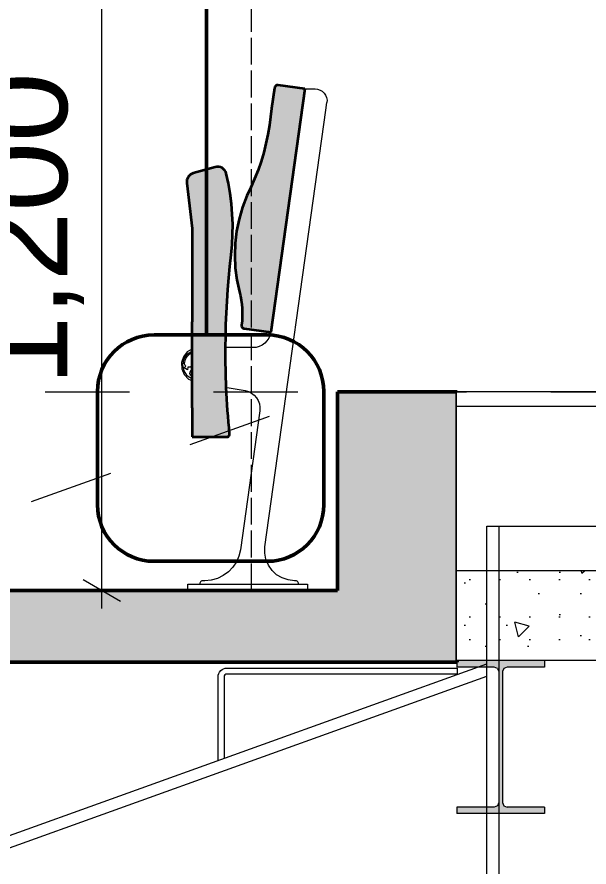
# Model space of a CAD drawing. Header units: millimetres. Extents: x -48147 to 1392261, y -496296 to 18123.
# Drawn here: x 1373181 to 1374138, y -488541 to -487118 of the extents above; entities that cross this region are included whole.
import ezdxf

# ---------------------------------------------------------------- set-up
doc = ezdxf.new("R2010")
doc.units = ezdxf.units.MM
doc.header["$MEASUREMENT"] = 0
for name, pattern in [('Dashed', [2822.222233, 1411.111116, -1411.111116]), ('Hidden Line', [55, 45, -10]), ('Wipeout_Contour', [1000, 0, -1000])]:
    doc.linetypes.add(name, pattern=pattern)
for name, color, linetype, lineweight, true_color in [('0_Pen_No__105', 7, 'Continuous', 15, 0xa6a6a6), ('A-95-MC_Marker_Detail.Marker_Pen_No__25', 7, 'Continuous', 50, 0x2a2a2a), ('New_A-20-M_Floor_Slab_Pen_No__107', 7, 'Continuous', 15, 0xa6a6a6), ('New_A-20-M_Floor_Slab_Pen_No__149', 7, 'Continuous', 0, 0x2a2a2a), ('New_A-20-M_Floor_Slab_Pen_No__27', 7, 'Continuous', 50, 0x2a2a2a), ('New_A-20-M_Floor_Slab_Pen_No__29', 7, 'Continuous', 50, 0x2a2a2a), ('New_A-20-M_Floor_Slab_Pen_No__81', 7, 'Continuous', 20, 0x6a6a6a), ('New_A-35-M_FFE_Fixed_Pen_No__104', 7, 'Continuous', 15, 0xa6a6a6), ('New_A-35-M_FFE_Fixed_Pen_No__44', 7, 'Continuous', 35, 0x444444)]:
    doc.layers.add(name, color=color, linetype=linetype, lineweight=lineweight, true_color=true_color)
for name, color, linetype, lineweight in [('2D Layer_Pen_No__1', 7, 'Continuous', 13), ('A-15-M_Beam_Pen_No__87', 8, 'Continuous', 20), ('A-35-M_FFE_Sanitary_Pen_No__1', 7, 'Continuous', 13), ('New_A-20-M_Floor_Slab_Pen_No__146', 8, 'Continuous', 0), ('New_A-20-M_Floor_Slab_Pen_No__4', 7, 'Continuous', 20), ('New_A-35-M_FFE_Fixed_Pen_No__1', 7, 'Continuous', 13), ('New_A-95-D_1_20_Pen_No__1', 7, 'Continuous', 13), ('New_S-280-M_STRUCT_FRAME.IFC Import_Pen_No__1', 7, 'Continuous', 13), ('New_S-280-M_STRUCT_FRAME.IFC Import_Pen_No__160', 5, 'Continuous', 200)]:
    doc.layers.add(name, color=color, linetype=linetype, lineweight=lineweight)
for name, color, linetype in [('A-95-MC_Marker_Detail.Marker', 7, 'Continuous'), ('New_A-20-M_Floor_Slab', 7, 'Continuous'), ('New_A-35-M_FFE_Fixed', 7, 'Continuous'), ('New_A-95-D_1_20', 7, 'Continuous'), ('New_S-280-M_STRUCT_FRAME.IFC Import', 7, 'Continuous')]:
    doc.layers.add(name, color=color, linetype=linetype)
doc.styles.add('GENERATED_STYLE_2', font='')
doc.styles.get('GENERATED_STYLE_2').set_extended_font_data('Arial')
doc.dimstyles.new('GENERATED_STYLE__2', dxfattribs={"dimtxt": 150, "dimasz": 47.5, "dimexe": 0.18, "dimexo": 50, "dimgap": 0.09, "dimtad": 1, "dimdec": 0, "dimzin": 0, "dimdsep": 46, "dimtxsty": 'GENERATED_STYLE_2', "dimblk": 'ARROWHEAD_2', "dimblk1": 'ARROWHEAD_2', "dimblk2": 'ARROWHEAD_2', "dimcen": 0.09, "dimclrd": 7, "dimclre": 7, "dimclrt": 7, "dimadec": 0, "dimazin": 0, "dimtfac": 1, "dimtdec": 4, "dimtmove": 0, "dimatfit": 3, "dimfxl": 1, "dimtolj": 1, "dimtzin": 0, "dimarcsym": 0})

# ---------------------------------------------------------------- blocks, each defined once
blk = doc.blocks.new('Section Elem_30_1', base_point=(1317838.7, -491795.5))
at = {"layer": 'New_A-20-M_Floor_Slab_Pen_No__107', "linetype": 'Continuous', "lineweight": 0, "true_color": 0x535353}
blk.add_hatch(color=251, dxfattribs=at).paths.add_polyline_path([(1373917.2, -487745.5), (1373717.2, -487745.5), (1373717.2, -488078), (1373917.2, -488078)])
at = {"layer": 'New_A-20-M_Floor_Slab_Pen_No__27', "linetype": 'Continuous'}
for p, q in [((1373717.2, -487745.5), (1373717.2, -488078)), ((1373917.2, -487745.5), (1373717.2, -487745.5))]:
    blk.add_line(p, q, dxfattribs=at)
at = {"layer": 'New_A-20-M_Floor_Slab_Pen_No__27', "linetype": 'Continuous', "flags": 128}
blk.add_lwpolyline([(1373917.2, -487745.5), (1373917.2, -487770.5), (1373917.2, -488045.5), (1373917.2, -488078)], dxfattribs=at)
blk = doc.blocks.new('Section Elem_43_1', base_point=(1317838.7, -491795.5))
at = {"color": 254, "linetype": 'Wipeout_Contour', "lineweight": 0, "ltscale": 126813426.7555188}
blk.add_wipeout([(1373486.7, -488067.8), (1373651.7, -488067.8), (1373651.7, -488066.8), (1373651.7, -488065.8), (1373651.4, -488064.9), (1373650.9, -488064), (1373650.3, -488063.2), (1373649.5, -488062.6), (1373648.7, -488062.1), (1373647.7, -488061.9), (1373646.7, -488061.8), (1373645.2, -488061.8), (1373634.6, -488060.6), (1373624.5, -488057.3), (1373615.3, -488051.8), (1373607.5, -488044.6), (1373601.4, -488035.8), (1373597.3, -488026), (1373595.4, -488015.5), (1373595.7, -488004.9), (1373699.5, -487261.5), (1373699.6, -487257.3), (1373698.8, -487253.1), (1373697.2, -487249.1), (1373694.7, -487245.6), (1373691.6, -487242.7), (1373687.9, -487240.6), (1373683.9, -487239.2), (1373679.7, -487238.8), (1373662.3, -487238.8), (1373605.4, -487645.9), (1373604.2, -487651.1), (1373602.1, -487656), (1373599.1, -487660.5), (1373595.4, -487664.4), (1373591.1, -487667.5), (1373586.2, -487669.8), (1373581, -487671.3), (1373575.7, -487671.7), (1373529.7, -487671.7), (1373529.7, -487675.4), (1373529.7, -487679), (1373529.7, -487682.6), (1373529.7, -487686.2), (1373529.8, -487689.9), (1373529.8, -487693.5), (1373529.9, -487697.1), (1373529.9, -487700.7), (1373530, -487705.4), (1373530.1, -487710.1), (1373530.2, -487714.8), (1373530.3, -487719.5), (1373530.5, -487724.1), (1373530.6, -487728.8), (1373530.8, -487733.5), (1373531, -487738.2), (1373531, -487738.4), (1373532.5, -487738.7), (1373542.5, -487740.4), (1373552.5, -487742), (1373562.5, -487743.7), (1373568.1, -487745.2), (1373573.2, -487747.8), (1373577.8, -487751.3), (1373581.6, -487755.6), (1373584.5, -487760.5), (1373586.4, -487765.9), (1373587.3, -487771.6), (1373587.1, -487777.4), (1373554.6, -488010.1), (1373552.2, -488020.5), (1373547.9, -488030.4), (1373542, -488039.3), (1373534.5, -488047), (1373525.8, -488053.3), (1373516.2, -488058), (1373505.8, -488060.8), (1373495.2, -488061.8), (1373491.7, -488061.8), (1373490.8, -488061.9), (1373489.8, -488062.1), (1373489, -488062.6), (1373488.2, -488063.2), (1373487.6, -488064), (1373487.1, -488064.9), (1373486.8, -488065.8), (1373486.7, -488066.8)], dxfattribs=at).dxf.layer = 'New_A-35-M_FFE_Fixed'
at = {"color": 254, "linetype": 'Wipeout_Contour', "lineweight": 0, "ltscale": 21862251.05486232}
blk.add_wipeout([(1373456.1, -487696.9), (1373456.6, -487707.3), (1373460.7, -487716.8), (1373467.9, -487724.3), (1373473.2, -487726.8), (1373473.2, -487724), (1373466.2, -487719.4), (1373460.5, -487710.8), (1373458.5, -487700.7), (1373460.5, -487690.7), (1373466.2, -487682.1), (1373473.2, -487677.5), (1373473.2, -487674.4), (1373465.7, -487678.9), (1373459.3, -487687)], dxfattribs=at).dxf.layer = 'New_A-35-M_FFE_Fixed'
at = {"color": 254, "linetype": 'Wipeout_Contour', "lineweight": 0, "ltscale": 42267004.08038305}
blk.add_wipeout([(1373463.5, -487702.9), (1373460.3, -487705.7), (1373465.8, -487708.7), (1373466.4, -487704.5), (1373467.8, -487704.7), (1373469.2, -487704.6), (1373470.6, -487704.2), (1373471.9, -487703.6), (1373473, -487702.7), (1373473.2, -487702.4), (1373473.2, -487679.8), (1373473, -487679.9), (1373471.5, -487680.8), (1373470, -487681.9), (1373468.4, -487683.2), (1373467, -487684.7), (1373465.6, -487686.4), (1373464.5, -487688.1), (1373463.4, -487689.9), (1373462.6, -487691.8), (1373461.9, -487693.8), (1373461.4, -487695.9), (1373461.2, -487696.8), (1373461.1, -487697.8), (1373461.2, -487698.8), (1373461.4, -487699.7), (1373461.8, -487700.6), (1373462.2, -487701.5), (1373462.8, -487702.2)], dxfattribs=at).dxf.layer = 'New_A-35-M_FFE_Fixed'
at = {"color": 254, "linetype": 'Wipeout_Contour', "lineweight": 0, "ltscale": 11659953.16063644}
blk.add_wipeout([(1373469.7, -487714.9), (1373470.6, -487717), (1373472.4, -487718.5), (1373473.2, -487718.6), (1373473.2, -487709.6), (1373473.2, -487709.6), (1373471.2, -487710.7), (1373469.9, -487712.6)], dxfattribs=at).dxf.layer = 'New_A-35-M_FFE_Fixed'
blk = doc.blocks.new('Section Elem_44_1', base_point=(1317838.7, -491795.5))
at = {"layer": 'New_A-35-M_FFE_Fixed_Pen_No__104', "linetype": 'Continuous'}
blk.add_hatch(color=256, dxfattribs=at).paths.add_polyline_path([(1373612.5, -487234.9), (1373612.1, -487235.8), (1373611.8, -487236.8), (1373611.8, -487237.3), (1373606.9, -487271.7), (1373606.9, -487271.7), (1373603.1, -487299.4), (1373600.6, -487314.8), (1373597.4, -487330), (1373593.6, -487345.2), (1373589.2, -487360.1), (1373584.1, -487374.9), (1373578.4, -487389.4), (1373572.2, -487403.6), (1373565.3, -487417.6), (1373558, -487436.8), (1373552.3, -487456.5), (1373548.2, -487476.6), (1373545.8, -487497), (1373545.1, -487517.5), (1373546, -487538), (1373548.7, -487558.3), (1373553, -487578.4), (1373554.5, -487585.2), (1373555.8, -487592.1), (1373556.8, -487599.1), (1373557.4, -487606.1), (1373557.7, -487613.1), (1373557.6, -487620.1), (1373557.3, -487627.2), (1373556.6, -487634.1), (1373556.5, -487635.1), (1373556.7, -487636.1), (1373557, -487637), (1373557.6, -487637.8), (1373558.2, -487638.5), (1373559, -487639.1), (1373559.9, -487639.5), (1373560.8, -487639.7), (1373605.4, -487645.9), (1373662.3, -487238.8), (1373662.2, -487238.8), (1373617.7, -487232.5), (1373616.7, -487232.5), (1373615.7, -487232.6), (1373614.7, -487232.9), (1373613.9, -487233.4), (1373613.1, -487234.1)])
at = {"layer": 'New_A-35-M_FFE_Fixed_Pen_No__1', "linetype": 'Continuous'}
for p, q in [((1373662.3, -487238.8), (1373679.7, -487238.8)), ((1373679.7, -487238.8), (1373683.9, -487239.2)), ((1373683.9, -487239.2), (1373687.9, -487240.6)), ((1373687.9, -487240.6), (1373691.6, -487242.7)), ((1373691.6, -487242.7), (1373694.7, -487245.6)), ((1373694.7, -487245.6), (1373697.2, -487249.1)), ((1373697.2, -487249.1), (1373698.8, -487253.1)), ((1373698.8, -487253.1), (1373699.6, -487257.3)), ((1373699.6, -487257.3), (1373699.5, -487261.5)), ((1373697.7, -487274.4), (1373699.5, -487261.5)), ((1373595.7, -488004.9), (1373697.7, -487274.4)), ((1373602.1, -487656), (1373599.1, -487660.5)), ((1373604.2, -487651.1), (1373602.1, -487656)), ((1373605.4, -487645.9), (1373604.2, -487651.1)), ((1373575.7, -487671.7), (1373529.7, -487671.7)), ((1373581, -487671.3), (1373575.7, -487671.7)), ((1373586.2, -487669.8), (1373581, -487671.3)), ((1373591.1, -487667.5), (1373586.2, -487669.8)), ((1373595.4, -487664.4), (1373591.1, -487667.5)), ((1373599.1, -487660.5), (1373595.4, -487664.4)), ((1373531, -487738.4), (1373532.5, -487738.7)), ((1373532.5, -487738.7), (1373542.5, -487740.4)), ((1373542.5, -487740.4), (1373552.5, -487742)), ((1373552.5, -487742), (1373562.5, -487743.7)), ((1373562.5, -487743.7), (1373568.1, -487745.2)), ((1373568.1, -487745.2), (1373573.2, -487747.8)), ((1373573.2, -487747.8), (1373577.8, -487751.3)), ((1373577.8, -487751.3), (1373581.6, -487755.6)), ((1373581.6, -487755.6), (1373584.5, -487760.5)), ((1373584.5, -487760.5), (1373586.4, -487765.9)), ((1373586.4, -487765.9), (1373587.3, -487771.6)), ((1373587.3, -487771.6), (1373587.1, -487777.4)), ((1373587.1, -487777.4), (1373554.6, -488010.1)), ((1373554.6, -488010.1), (1373552.2, -488020.5)), ((1373595.4, -488015.5), (1373595.7, -488004.9)), ((1373552.2, -488020.5), (1373547.9, -488030.4)), ((1373597.3, -488026), (1373595.4, -488015.5)), ((1373601.4, -488035.8), (1373597.3, -488026)), ((1373542, -488039.3), (1373534.5, -488047)), ((1373547.9, -488030.4), (1373542, -488039.3)), ((1373607.5, -488044.6), (1373601.4, -488035.8)), ((1373525.8, -488053.3), (1373516.2, -488058)), ((1373534.5, -488047), (1373525.8, -488053.3)), ((1373615.3, -488051.8), (1373607.5, -488044.6)), ((1373624.5, -488057.3), (1373615.3, -488051.8)), ((1373634.6, -488060.6), (1373624.5, -488057.3))]:
    blk.add_line(p, q, dxfattribs=at)
at = {"layer": 'New_A-35-M_FFE_Fixed_Pen_No__44', "linetype": 'Continuous'}
for p, q in [((1373662.3, -487238.8), (1373605.4, -487645.9)), ((1373606.9, -487271.7), (1373606.9, -487271.7)), ((1373473.8, -487628.7), (1373473.2, -487628.7)), ((1373473.7, -487772.7), (1373473.2, -487772.7)), ((1373473.7, -487772.7), (1373473.7, -487821.2))]:
    blk.add_line(p, q, dxfattribs=at)
at = {"layer": 'New_A-35-M_FFE_Fixed_Pen_No__44', "linetype": 'Continuous', "flags": 128}
blk.add_lwpolyline([(1373662.3, -487238.8), (1373662.2, -487238.8), (1373617.7, -487232.5), (1373616.7, -487232.5), (1373615.7, -487232.6), (1373614.7, -487232.9), (1373613.9, -487233.4), (1373613.1, -487234.1), (1373612.5, -487234.9), (1373612.1, -487235.8), (1373611.8, -487236.8), (1373611.8, -487237.3), (1373606.9, -487271.7), (1373603.1, -487299.4), (1373600.6, -487314.8), (1373597.4, -487330), (1373593.6, -487345.2), (1373589.2, -487360.1), (1373584.1, -487374.9), (1373578.4, -487389.4), (1373572.2, -487403.6), (1373565.3, -487417.6), (1373558, -487436.8), (1373552.3, -487456.5), (1373548.2, -487476.6), (1373545.8, -487497), (1373545.1, -487517.5), (1373546, -487538), (1373548.7, -487558.3), (1373553, -487578.4), (1373554.5, -487585.2), (1373555.8, -487592.1), (1373556.8, -487599.1), (1373557.4, -487606.1), (1373557.7, -487613.1), (1373557.6, -487620.1), (1373557.3, -487627.2), (1373556.6, -487634.1), (1373556.5, -487635.1), (1373556.7, -487636.1), (1373557, -487637), (1373557.6, -487637.8), (1373558.2, -487638.5), (1373559, -487639.1), (1373559.9, -487639.5), (1373560.8, -487639.7), (1373605.4, -487645.9)], dxfattribs=at)
at = {"color": 254, "linetype": 'Wipeout_Contour', "lineweight": 0, "ltscale": 64129340.14756416}
blk.add_wipeout([(1373458.5, -487700.7), (1373460.5, -487710.8), (1373466.2, -487719.4), (1373473.2, -487724), (1373473.2, -487718.6), (1373472.4, -487718.5), (1373470.6, -487717), (1373469.7, -487714.9), (1373469.9, -487712.6), (1373471.2, -487710.7), (1373473.2, -487709.6), (1373473.2, -487709.6), (1373473.2, -487702.4), (1373473, -487702.7), (1373471.9, -487703.6), (1373470.6, -487704.2), (1373469.2, -487704.6), (1373467.8, -487704.7), (1373466.4, -487704.5), (1373465.8, -487708.7), (1373460.3, -487705.7), (1373463.5, -487702.9), (1373462.8, -487702.2), (1373462.2, -487701.5), (1373461.8, -487700.6), (1373461.4, -487699.7), (1373461.2, -487698.8), (1373461.1, -487697.8), (1373461.2, -487696.8), (1373461.4, -487695.9), (1373461.9, -487693.8), (1373462.6, -487691.8), (1373463.4, -487689.9), (1373464.5, -487688.1), (1373465.6, -487686.4), (1373467, -487684.7), (1373468.4, -487683.2), (1373470, -487681.9), (1373471.5, -487680.8), (1373473, -487679.9), (1373473.2, -487679.8), (1373473.2, -487677.5), (1373466.2, -487682.1), (1373460.5, -487690.7)], dxfattribs=at).dxf.layer = 'New_A-35-M_FFE_Fixed'
at = {"color": 254, "linetype": 'Wipeout_Contour', "lineweight": 0, "ltscale": 5830815.566875497}
blk.add_wipeout([(1373466.7, -488067.8), (1373466.7, -488077.8), (1373666.7, -488077.8), (1373666.7, -488067.8)], dxfattribs=at).dxf.layer = 'New_A-35-M_FFE_Fixed'
at = {"layer": 'New_A-35-M_FFE_Fixed_Pen_No__104', "linetype": 'Continuous'}
blk.add_hatch(color=256, dxfattribs=at).paths.add_polyline_path([(1373535.8, -487818.8), (1373536.3, -487817.8), (1373536.5, -487816.8), (1373536.5, -487815.8), (1373535.6, -487806.1), (1373534.7, -487796.4), (1373533.9, -487786.7), (1373533.2, -487777), (1373532.6, -487767.3), (1373532, -487757.6), (1373531.5, -487747.9), (1373531, -487738.2), (1373530.8, -487733.5), (1373530.6, -487728.8), (1373530.5, -487724.1), (1373530.3, -487719.5), (1373530.2, -487714.8), (1373530.1, -487710.1), (1373530, -487705.4), (1373529.9, -487700.7), (1373529.9, -487697.1), (1373529.8, -487693.5), (1373529.8, -487689.9), (1373529.7, -487686.2), (1373529.7, -487682.6), (1373529.7, -487679), (1373529.7, -487675.4), (1373529.7, -487671.7), (1373530, -487652.3), (1373530.5, -487632.8), (1373531.2, -487613.3), (1373532.3, -487593.9), (1373533.6, -487574.5), (1373535.1, -487555.1), (1373537, -487535.7), (1373539.1, -487516.3), (1373540.7, -487499.3), (1373541.6, -487482.2), (1373541.7, -487465.1), (1373541, -487448.1), (1373539.6, -487431), (1373537.5, -487414), (1373534.6, -487397.2), (1373531, -487380.5), (1373530, -487377.6), (1373528.5, -487375), (1373526.5, -487372.8), (1373524, -487371), (1373521.3, -487369.8), (1373518.3, -487369.1), (1373515.3, -487369), (1373512.4, -487369.5), (1373475.8, -487379.9), (1373473.2, -487380.8), (1373470.9, -487382.2), (1373468.9, -487384), (1373467.2, -487386.1), (1373466, -487388.5), (1373465.2, -487391.1), (1373464.8, -487393.8), (1373465, -487396.5), (1373473.8, -487472.4), (1373473.8, -487628.7), (1373473.2, -487628.7), (1373473.2, -487760.7), (1373473.2, -487772.7), (1373473.7, -487772.7), (1373473.7, -487821.2), (1373479.7, -487821.2), (1373491.7, -487821.2), (1373531.5, -487821.2), (1373532.6, -487821.1), (1373533.6, -487820.8), (1373534.5, -487820.3), (1373535.2, -487819.6)])
at = {"layer": 'New_A-35-M_FFE_Fixed_Pen_No__1', "linetype": 'Continuous'}
for p, q in [((1373465.7, -487678.9), (1373459.3, -487687)), ((1373460.5, -487690.7), (1373466.2, -487682.1)), ((1373465.6, -487686.4), (1373467, -487684.7)), ((1373473.2, -487674.4), (1373465.7, -487678.9)), ((1373466.2, -487682.1), (1373473.2, -487677.5)), ((1373467, -487684.7), (1373468.4, -487683.2)), ((1373468.4, -487683.2), (1373470, -487681.9)), ((1373470, -487681.9), (1373471.5, -487680.8)), ((1373471.5, -487680.8), (1373473, -487679.9)), ((1373473, -487679.9), (1373473.2, -487679.8)), ((1373459.3, -487687), (1373456.1, -487696.9)), ((1373456.1, -487696.9), (1373456.6, -487707.3)), ((1373458.5, -487700.7), (1373460.5, -487690.7)), ((1373461.1, -487697.8), (1373461.2, -487696.8)), ((1373461.2, -487698.8), (1373461.1, -487697.8)), ((1373461.2, -487696.8), (1373461.4, -487695.9)), ((1373461.4, -487699.7), (1373461.2, -487698.8)), ((1373461.4, -487695.9), (1373461.9, -487693.8)), ((1373461.8, -487700.6), (1373461.4, -487699.7)), ((1373461.9, -487693.8), (1373462.6, -487691.8)), ((1373462.6, -487691.8), (1373463.4, -487689.9)), ((1373463.4, -487689.9), (1373464.5, -487688.1)), ((1373464.5, -487688.1), (1373465.6, -487686.4)), ((1373456.6, -487707.3), (1373460.7, -487716.8)), ((1373460.5, -487710.8), (1373458.5, -487700.7)), ((1373460.3, -487705.7), (1373463.5, -487702.9)), ((1373465.8, -487708.7), (1373460.3, -487705.7)), ((1373466.2, -487719.4), (1373460.5, -487710.8)), ((1373462.2, -487701.5), (1373461.8, -487700.6)), ((1373462.8, -487702.2), (1373462.2, -487701.5)), ((1373463.5, -487702.9), (1373462.8, -487702.2)), ((1373466.4, -487704.5), (1373465.8, -487708.7)), ((1373467.8, -487704.7), (1373466.4, -487704.5)), ((1373469.2, -487704.6), (1373467.8, -487704.7)), ((1373470.6, -487704.2), (1373469.2, -487704.6)), ((1373469.9, -487712.6), (1373469.7, -487714.9)), ((1373471.2, -487710.7), (1373469.9, -487712.6)), ((1373471.9, -487703.6), (1373470.6, -487704.2)), ((1373473.2, -487709.6), (1373471.2, -487710.7)), ((1373473, -487702.7), (1373471.9, -487703.6)), ((1373473.2, -487702.4), (1373473, -487702.7)), ((1373460.7, -487716.8), (1373467.9, -487724.3)), ((1373473.2, -487724), (1373466.2, -487719.4)), ((1373467.9, -487724.3), (1373473.2, -487726.8)), ((1373469.7, -487714.9), (1373470.6, -487717)), ((1373470.6, -487717), (1373472.4, -487718.5)), ((1373472.4, -487718.5), (1373473.2, -487718.6)), ((1373466.7, -488067.8), (1373666.7, -488067.8)), ((1373466.7, -488077.8), (1373466.7, -488067.8)), ((1373486.8, -488065.8), (1373486.7, -488066.8)), ((1373486.7, -488066.8), (1373486.7, -488067.8)), ((1373487.1, -488064.9), (1373486.8, -488065.8)), ((1373487.6, -488064), (1373487.1, -488064.9)), ((1373488.2, -488063.2), (1373487.6, -488064)), ((1373489, -488062.6), (1373488.2, -488063.2)), ((1373489.8, -488062.1), (1373489, -488062.6)), ((1373490.8, -488061.9), (1373489.8, -488062.1)), ((1373491.7, -488061.8), (1373490.8, -488061.9)), ((1373495.2, -488061.8), (1373491.7, -488061.8)), ((1373505.8, -488060.8), (1373495.2, -488061.8)), ((1373516.2, -488058), (1373505.8, -488060.8)), ((1373645.2, -488061.8), (1373634.6, -488060.6)), ((1373646.7, -488061.8), (1373645.2, -488061.8)), ((1373647.7, -488061.9), (1373646.7, -488061.8)), ((1373648.7, -488062.1), (1373647.7, -488061.9)), ((1373649.5, -488062.6), (1373648.7, -488062.1)), ((1373650.3, -488063.2), (1373649.5, -488062.6)), ((1373650.9, -488064), (1373650.3, -488063.2)), ((1373651.4, -488064.9), (1373650.9, -488064)), ((1373651.7, -488065.8), (1373651.4, -488064.9)), ((1373651.7, -488066.8), (1373651.7, -488065.8)), ((1373651.7, -488067.8), (1373651.7, -488066.8)), ((1373666.7, -488067.8), (1373666.7, -488077.8)), ((1373666.7, -488077.8), (1373466.7, -488077.8))]:
    blk.add_line(p, q, dxfattribs=at)
at = {"layer": 'New_A-35-M_FFE_Fixed_Pen_No__44', "linetype": 'Continuous', "flags": 128}
for points in [[(1373473.7, -487821.2), (1373479.7, -487821.2), (1373491.7, -487821.2), (1373531.5, -487821.2), (1373532.6, -487821.1), (1373533.6, -487820.8), (1373534.5, -487820.3), (1373535.2, -487819.6), (1373535.8, -487818.8), (1373536.3, -487817.8), (1373536.5, -487816.8), (1373536.5, -487815.8), (1373535.6, -487806.1), (1373534.7, -487796.4), (1373533.9, -487786.7), (1373533.2, -487777), (1373532.6, -487767.3), (1373532, -487757.6), (1373531.5, -487747.9), (1373531, -487738.2), (1373530.8, -487733.5), (1373530.6, -487728.8), (1373530.5, -487724.1), (1373530.3, -487719.5), (1373530.2, -487714.8), (1373530.1, -487710.1), (1373530, -487705.4), (1373529.9, -487700.7), (1373529.9, -487697.1), (1373529.8, -487693.5), (1373529.8, -487689.9), (1373529.7, -487686.2), (1373529.7, -487682.6), (1373529.7, -487679), (1373529.7, -487675.4), (1373529.7, -487671.7), (1373530, -487652.3), (1373530.5, -487632.8), (1373531.2, -487613.3), (1373532.3, -487593.9), (1373533.6, -487574.5), (1373535.1, -487555.1), (1373537, -487535.7), (1373539.1, -487516.3), (1373540.7, -487499.3), (1373541.6, -487482.2), (1373541.7, -487465.1), (1373541, -487448.1), (1373539.6, -487431), (1373537.5, -487414), (1373534.6, -487397.2), (1373531, -487380.5), (1373530, -487377.6), (1373528.5, -487375), (1373526.5, -487372.8), (1373524, -487371), (1373521.3, -487369.8), (1373518.3, -487369.1), (1373515.3, -487369), (1373512.4, -487369.5), (1373475.8, -487379.9), (1373473.2, -487380.8), (1373470.9, -487382.2), (1373468.9, -487384), (1373467.2, -487386.1), (1373466, -487388.5), (1373465.2, -487391.1), (1373464.8, -487393.8), (1373465, -487396.5), (1373473.8, -487472.4), (1373473.8, -487628.7)], [(1373473.2, -487628.7), (1373473.2, -487760.7), (1373473.2, -487772.7)]]:
    blk.add_lwpolyline(points, dxfattribs=at)
blk = doc.blocks.new('Section Elem_50_1', base_point=(1317838.7, -491795.5))
at = {"layer": 'New_A-20-M_Floor_Slab_Pen_No__81', "linetype": 'Continuous', "lineweight": 0, "true_color": 0x353535}
blk.add_hatch(color=250, dxfattribs=at).paths.add_polyline_path([(1372777.2, -488078), (1372777.2, -488198), (1373917.2, -488198), (1373917.2, -488078)])
at = {"layer": 'New_A-20-M_Floor_Slab_Pen_No__29', "linetype": 'Continuous'}
for p, q in [((1372777.2, -488078), (1372777.2, -488198)), ((1373717.2, -488078), (1372777.2, -488078)), ((1373917.2, -488078), (1373917.2, -488195.5)), ((1373917.2, -488198), (1372977.2, -488198)), ((1373917.2, -488195.5), (1373917.2, -488198))]:
    blk.add_line(p, q, dxfattribs=at)
blk = doc.blocks.new('Section Elem_51_1', base_point=(1317838.7, -491795.5))
at = {"color": 254, "linetype": 'Wipeout_Contour', "lineweight": 0, "ltscale": 5837719.811229364}
blk.add_wipeout([(1373917.2, -487745.5), (1373917.2, -487770.5), (1377102.7, -487770.5), (1377102.7, -487745.5)], dxfattribs=at).dxf.layer = 'New_A-20-M_Floor_Slab'
at = {"layer": 'New_A-20-M_Floor_Slab_Pen_No__4', "linetype": 'Continuous'}
blk.add_line((1375417.5, -487745.5), (1373917.2, -487745.5), dxfattribs=at)
at = {"color": 254, "linetype": 'Wipeout_Contour', "lineweight": 0, "ltscale": 5837920.388501504}
blk.add_wipeout([(1373917.2, -487770.5), (1373917.2, -488045.5), (1377102.7, -488045.5), (1377102.7, -487770.5)], dxfattribs=at).dxf.layer = 'New_A-20-M_Floor_Slab'
at = {"layer": 'New_A-20-M_Floor_Slab_Pen_No__4', "linetype": 'Continuous'}
blk.add_line((1377102.7, -487770.5), (1373917.2, -487770.5), dxfattribs=at)
at = {"color": 254, "linetype": 'Wipeout_Contour', "lineweight": 0, "ltscale": 5838204.584796039}
blk.add_wipeout([(1373917.2, -488045.5), (1373917.2, -488195.5), (1377102.7, -488195.5), (1377102.7, -488045.5)], dxfattribs=at).dxf.layer = 'New_A-20-M_Floor_Slab'
at = {"layer": 'New_A-20-M_Floor_Slab_Pen_No__146', "linetype": 'Continuous'}
h = blk.add_hatch(dxfattribs=at)
h.set_pattern_fill('Structural_Concrete_0001', color=256, style=0, pattern_type=2)
h.set_pattern_definition([(45, (1317838.7, -491795.52), (-183.7117, 183.7117), [25, -125]), (45, (1317799.88, -491650.63), (-183.7117, 183.7117), [25, -125]), (105, (1317838.7, -491795.52), (250.9549, 67.2432), [25, -125]), (105, (1317944.76, -491689.45), (250.9549, 67.2432), [25, -125]), (165, (1317856.38, -491777.84), (67.2432, 250.9549), [25, -125]), (165, (1317962.44, -491671.77), (67.2432, 250.9549), [25, -125]), (45, (1317821.02, -491777.84), (-35.35534, 35.35534), [0, -50, 0, -75]), (90, (1317838.7, -491760.16), (-50, 0), [0, -37.5, 0, -62.5])])
h.paths.add_polyline_path([(1373917.2, -488045.5), (1373917.2, -488195.5), (1377102.7, -488195.5), (1377102.7, -488045.5)])
at = {"layer": 'New_A-20-M_Floor_Slab_Pen_No__149', "linetype": 'Continuous'}
blk.add_line((1377102.7, -488045.5), (1373917.2, -488045.5), dxfattribs=at)
at = {"layer": 'New_A-20-M_Floor_Slab_Pen_No__4', "linetype": 'Continuous'}
blk.add_line((1375430.8, -488195.5), (1374063.5, -488195.5), dxfattribs=at)
at = {"layer": 'New_A-20-M_Floor_Slab_Pen_No__4', "linetype": 'Continuous', "flags": 128}
blk.add_lwpolyline([(1374063.5, -488195.5), (1374063.4, -488195.5), (1373917.2, -488195.5)], dxfattribs=at)
blk = doc.blocks.new('Section Elem_100_1', base_point=(1317838.7, -491795.5))
at = {"layer": 'New_S-280-M_STRUCT_FRAME.IFC Import_Pen_No__160', "linetype": 'Continuous', "lineweight": 0, "true_color": 0x00007f}
blk.add_hatch(color=176, dxfattribs=at).paths.add_polyline_path([(1373917, -488451.5), (1374063.4, -488451.5), (1374063.4, -488440.6), (1374000.9, -488440.6), (1373995.5, -488438.4), (1373993.3, -488433), (1373993.3, -488214), (1373995.5, -488208.6), (1374000.9, -488206.4), (1374063.4, -488206.4), (1374063.4, -488195.5), (1373917, -488195.5), (1373917, -488206.4), (1373979.4, -488206.4), (1373984.8, -488208.6), (1373987, -488214), (1373987, -488433), (1373984.8, -488438.4), (1373979.4, -488440.6), (1373917, -488440.6)])
at = {"layer": 'New_S-280-M_STRUCT_FRAME.IFC Import_Pen_No__1', "linetype": 'Continuous'}
for p, q in [((1373917, -488195.5), (1373917, -488206.4)), ((1373917.2, -488195.5), (1373917, -488195.5)), ((1374063.4, -488206.4), (1374001.1, -488206.4)), ((1373917, -488440.6), (1373917, -488451.5)), ((1374063.4, -488451.5), (1373917, -488451.5)), ((1374063.4, -488440.6), (1374001.1, -488440.6))]:
    blk.add_line(p, q, dxfattribs=at)
at = {"layer": 'New_S-280-M_STRUCT_FRAME.IFC Import_Pen_No__1', "linetype": 'Continuous', "flags": 128}
for points in [[(1373984.8, -488208.6), (1373979.4, -488206.4), (1373917, -488206.4)], [(1373984.8, -488208.6), (1373987, -488214), (1373987, -488433), (1373984.8, -488438.4)], [(1373984.8, -488438.4), (1373979.4, -488440.6), (1373917, -488440.6)]]:
    blk.add_lwpolyline(points, dxfattribs=at)
blk = doc.blocks.new('Section Elem_143_1', base_point=(1317838.7, -491795.5))
at = {"layer": 'New_S-280-M_STRUCT_FRAME.IFC Import_Pen_No__160', "linetype": 'Continuous', "lineweight": 0, "true_color": 0x00007f}
for points in [[(1374063.4, -488195.5), (1374063.4, -488206.4), (1374063.5, -488206.4), (1374063.5, -488195.5)], [(1373993.3, -488214), (1373993.3, -488433), (1373995.5, -488438.4), (1374000.9, -488440.6), (1374001.1, -488440.6), (1373995.7, -488438.4), (1373993.5, -488433), (1373993.5, -488214), (1373995.7, -488208.6), (1374001.1, -488206.4), (1374000.9, -488206.4), (1373995.5, -488208.6)], [(1374063.4, -488440.6), (1374063.4, -488451.5), (1374063.5, -488451.5), (1374063.5, -488440.6)]]:
    blk.add_hatch(color=176, dxfattribs=at).paths.add_polyline_path(points)
at = {"layer": 'New_S-280-M_STRUCT_FRAME.IFC Import_Pen_No__1', "linetype": 'Continuous'}
for p, q in [((1374063.5, -488195.5), (1374063.5, -488206.4)), ((1374001.1, -488206.4), (1373995.7, -488208.6)), ((1374063.5, -488206.4), (1374063.4, -488206.4)), ((1373995.7, -488438.4), (1374001.1, -488440.6)), ((1374063.5, -488440.6), (1374063.4, -488440.6)), ((1374063.5, -488451.5), (1374063.4, -488451.5)), ((1374063.5, -488440.6), (1374063.5, -488451.5))]:
    blk.add_line(p, q, dxfattribs=at)
at = {"layer": 'New_S-280-M_STRUCT_FRAME.IFC Import_Pen_No__1', "linetype": 'Continuous', "flags": 128}
blk.add_lwpolyline([(1373995.7, -488208.6), (1373993.5, -488214), (1373993.5, -488433), (1373995.7, -488438.4)], dxfattribs=at)
blk = doc.blocks.new('Detail Drawing_2_1', base_point=(1373504.8, -487839.9))
at = {"layer": 'A-95-MC_Marker_Detail.Marker_Pen_No__25', "linetype": 'Continuous'}
for p, q in [((1373498, -486900.8), (1373498, -487650.5)), ((1373599.5, -487650.5), (1373410.1, -487650.5)), ((1373315.3, -487745.2), (1373315.3, -487934.7)), ((1373694.2, -487934.7), (1373694.2, -487745.2)), ((1373410.1, -488029.4), (1373599.5, -488029.4))]:
    blk.add_line(p, q, dxfattribs=at)
for centre, start, end in [((1373410.1, -487745.2), 90, 180), ((1373599.5, -487745.2), 0, 90), ((1373410.1, -487934.7), 180, 270), ((1373599.5, -487934.7), 270, 0)]:
    blk.add_arc(centre, 94.7, start, end, dxfattribs=at)
blk = doc.blocks.new('*D199', base_point=(1317838.7, -491795.5))
at = {"layer": 'New_A-95-D_1_20_Pen_No__1', "linetype": 'Continuous'}
for p, q in [((1373353.9, -486896.1), (1373291.4, -486860)), ((1373322.6, -486878), (1373322.6, -486847.5)), ((1373523.2, -486878), (1373275.7, -486878)), ((1373322.6, -488078), (1373322.6, -486878)), ((1373291.4, -488060), (1373353.9, -488096.1)), ((1373523.2, -488078), (1373275.7, -488078)), ((1373322.6, -488108.6), (1373322.6, -488078))]:
    blk.add_line(p, q, dxfattribs=at)
at = {"layer": 'New_A-95-D_1_20_Pen_No__1', "insert": (1373292.6, -487735.4), "char_height": 150, "attachment_point": 7, "rotation": 90, "style": 'GENERATED_STYLE_2'}
blk.add_mtext('\\A1;{\\fArial|b0|i0|c0|p34;1,200}', dxfattribs=at)
blk = doc.blocks.new('ARROWHEAD_2')
at = {"color": 0, "linetype": 'Continuous', "lineweight": 0}
for p, q in [((-0.378, -0.655), (0.378, 0.655)), ((0, 0), (-1, 0))]:
    blk.add_line(p, q, dxfattribs=at)
blk = doc.blocks.new('S-21 Building Section_STORY_MARKER', base_point=(1317838.7, -491795.5))
at = {"layer": '0_Pen_No__105', "linetype": 'Dashed', "ltscale": 0.1}
blk.add_line((1353754.3, -487745.5), (1380114.6, -487745.5), dxfattribs=at)

msp = doc.modelspace()

# ---------------------------------------------------------------- linework, layer by layer
at = {"layer": '2D Layer_Pen_No__1', "linetype": 'Continuous', "flags": 128}
msp.add_lwpolyline([(1373517.2, -488362.4), (1373517.2, -488223, -0.414214), (1373532.2, -488208), (1373917.2, -488208), (1373917.2, -488218), (1373532.2, -488218, 0.414214), (1373527.2, -488223), (1373527.2, -488358.8)], format="xyb", dxfattribs=at)
at = {"layer": 'A-15-M_Beam_Pen_No__87', "linetype": 'Continuous'}
msp.add_line((1368277.2, -490267.4), (1373967.2, -488221.6), dxfattribs=at)

# ---------------------------------------------------------------- block references
at = {"layer": 'New_A-20-M_Floor_Slab'}
msp.add_blockref('Section Elem_30_1', (1317838.7, -491795.5), dxfattribs=at)
at = {"layer": 'New_A-35-M_FFE_Fixed'}
msp.add_blockref('Section Elem_43_1', (1317838.7, -491795.5), dxfattribs=at)

# ---------------------------------------------------------------- next in the draw order: block references
msp.add_blockref('Section Elem_44_1', (1317838.7, -491795.5), dxfattribs=at)

# ---------------------------------------------------------------- next in the draw order: linework, layer by layer
at = {"layer": '2D Layer_Pen_No__1', "linetype": 'Hidden Line', "flags": 128}
msp.add_lwpolyline([(1373573.2, -488078), (1373573.2, -486878)], dxfattribs=at)
at = {"layer": 'A-35-M_FFE_Sanitary_Pen_No__1', "linetype": 'Dashed', "ltscale": 0.1}
msp.add_line((1363377.2, -491458), (1373717.2, -487745.5), dxfattribs=at)

# ---------------------------------------------------------------- next in the draw order: block references
at = {"layer": 'New_A-20-M_Floor_Slab'}
msp.add_blockref('Section Elem_50_1', (1317838.7, -491795.5), dxfattribs=at)

# ---------------------------------------------------------------- next in the draw order: dimensions: what is measured, and where the dimension line sits
at = {"layer": 'New_A-95-D_1_20', "linetype": 'Continuous'}
dim = msp.add_linear_dim(base=(1373322.6, -486878), p1=(1373573.2, -488078), p2=(1373573.2, -486878), angle=90, dimstyle='GENERATED_STYLE__2', dxfattribs=at)
dim.commit()
dim.dimension.update_dxf_attribs({"geometry": '*D199', "text_midpoint": (1373217.6, -487450.8), "dimtype": 160, "text_rotation": 90})

# ---------------------------------------------------------------- next in the draw order: block references
at = {"layer": 'New_A-20-M_Floor_Slab'}
msp.add_blockref('Section Elem_51_1', (1317838.7, -491795.5), dxfattribs=at)

# ---------------------------------------------------------------- next in the draw order: linework, layer by layer
at = {"layer": 'A-15-M_Beam_Pen_No__87', "linetype": 'Continuous'}
for p, q in [((1373967.2, -491795.5), (1373967.2, -487970.5)), ((1373967.2, -487970.5), (1374233.9, -487970.5)), ((1373987.7, -491795.5), (1373987.7, -487970.5)), ((1368277.2, -490246.6), (1373967.2, -488200.8))]:
    msp.add_line(p, q, dxfattribs=at)

# ---------------------------------------------------------------- next in the draw order: block references
at = {"layer": 'A-95-MC_Marker_Detail.Marker', "color": 250, "linetype": 'Continuous', "lineweight": 50, "true_color": 0x2a2a2a}
msp.add_blockref('Detail Drawing_2_1', (1373504.8, -487839.9), dxfattribs=at)
at = {"layer": 'New_S-280-M_STRUCT_FRAME.IFC Import'}
for name in ['Section Elem_100_1', 'Section Elem_143_1']:
    msp.add_blockref(name, (1317838.7, -491795.5), dxfattribs=at)

# ---------------------------------------------------------------- next in the draw order: block references
at = {"linetype": 'Continuous', "lineweight": 0}
msp.add_blockref('S-21 Building Section_STORY_MARKER', (1317838.7, -491795.5), dxfattribs=at)

doc.saveas('drawing.dxf')
